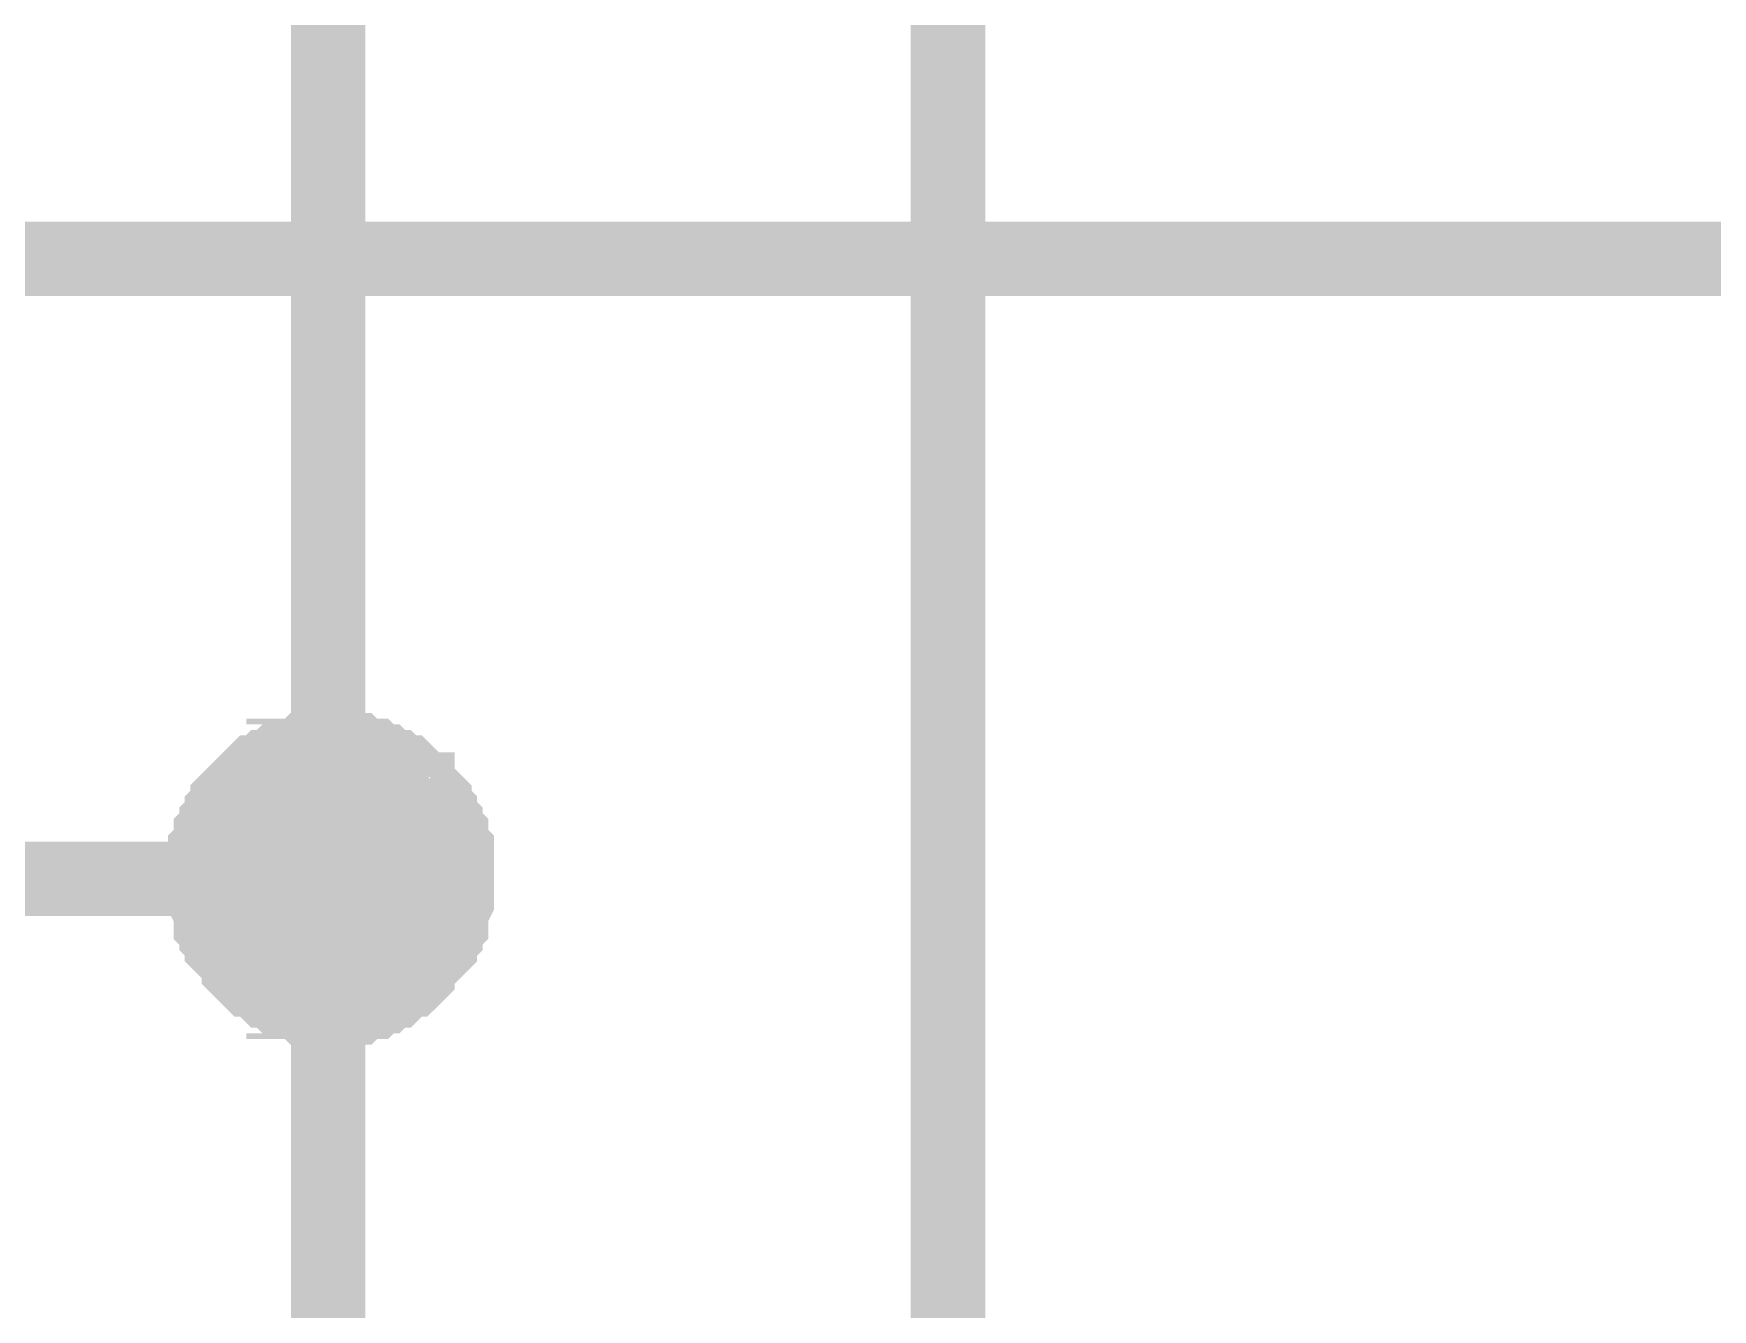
# Model space of a CAD drawing. Header units: millimetres. Extents: x 0 to 841, y 0 to 594.
# Drawn here: x 506.32 to 513.07, y 178.26 to 183.39 of the extents above; entities that cross this region are included whole.
import ezdxf

# ---------------------------------------------------------------- set-up
doc = ezdxf.new("R2010")
doc.units = ezdxf.units.MM
doc.layers.add('Sheet', color=255, linetype='Continuous')

msp = doc.modelspace()

# ---------------------------------------------------------------- linework, layer by layer
at = {"layer": 'Sheet'}
for points, const_width in [([(437.5006, 179.9877), (507.5015, 179.9877), (507.5015, 192.4975)], 0.2997), ([(509.9944, 187.4891), (509.9944, 172.4864), (512.5096, 172.4864)], 0.2997), ([(437.5006, 174.9794), (460.0033, 174.9794), (460.0033, 182.4807), (512.5096, 182.4807)], 0.2997), ([(515.0025, 182.4807), (512.5096, 182.4807)], 0.2997), ([(507.0075, 179.9877), (507.0075, 180.0102), (507.0075, 180.0327), (507.0075, 180.0776), (507.0075, 180.1), (507.0299, 180.1225), (507.0299, 180.145), (507.0299, 180.1674), (507.0524, 180.1899), (507.0524, 180.2123), (507.0749, 180.2348), (507.0749, 180.2573), (507.0973, 180.2797), (507.0973, 180.3022), (507.1198, 180.3246), (507.1422, 180.3471), (507.1422, 180.3471), (507.1647, 180.3696), (507.1871, 180.392), (507.2096, 180.4145), (507.2321, 180.4145), (507.2545, 180.4369), (507.277, 180.4369), (507.2994, 180.4594), (507.3219, 180.4594), (507.3219, 180.4819), (507.3668, 180.4819), (507.3893, 180.4819), (507.4117, 180.5043), (507.4342, 180.5043), (507.4566, 180.5043), (507.4791, 180.5043), (507.5015, 180.5043)], 0.2997), ([(507.0075, 179.9877), (507.0075, 180.0102), (507.0075, 180.0327), (507.0075, 180.0776), (507.0075, 180.1), (507.0299, 180.1225), (507.0299, 180.145), (507.0299, 180.1674), (507.0524, 180.1899), (507.0524, 180.2123), (507.0749, 180.2348), (507.0749, 180.2573), (507.0973, 180.2797), (507.0973, 180.3022), (507.1198, 180.3246), (507.1422, 180.3471), (507.1422, 180.3471), (507.1647, 180.3696), (507.1871, 180.392), (507.2096, 180.4145), (507.2321, 180.4145), (507.2545, 180.4369), (507.277, 180.4369), (507.2994, 180.4594), (507.3219, 180.4594), (507.3219, 180.4819), (507.3668, 180.4819), (507.3893, 180.4819), (507.4117, 180.5043), (507.4342, 180.5043), (507.4566, 180.5043), (507.4791, 180.5043), (507.5015, 180.5043)], 0.2997), ([(507.0075, 179.9877), (507.0075, 180.0102), (507.0075, 180.0327), (507.0075, 180.0776), (507.0075, 180.1), (507.0299, 180.1225), (507.0299, 180.145), (507.0299, 180.1674), (507.0524, 180.1899), (507.0524, 180.2123), (507.0749, 180.2348), (507.0749, 180.2573), (507.0973, 180.2797), (507.0973, 180.3022), (507.1198, 180.3246), (507.1422, 180.3471), (507.1422, 180.3471), (507.1647, 180.3696), (507.1871, 180.392), (507.2096, 180.4145), (507.2321, 180.4145), (507.2545, 180.4369), (507.277, 180.4369), (507.2994, 180.4594), (507.3219, 180.4594), (507.3219, 180.4819), (507.3668, 180.4819), (507.3893, 180.4819), (507.4117, 180.5043), (507.4342, 180.5043), (507.4566, 180.5043), (507.4791, 180.5043), (507.5015, 180.5043)], 0.2997), ([(507.0075, 179.9877), (507.0075, 180.0102), (507.0075, 180.0327), (507.0075, 180.0776), (507.0075, 180.1), (507.0299, 180.1225), (507.0299, 180.145), (507.0299, 180.1674), (507.0524, 180.1899), (507.0524, 180.2123), (507.0749, 180.2348), (507.0749, 180.2573), (507.0973, 180.2797), (507.0973, 180.3022), (507.1198, 180.3246), (507.1422, 180.3471), (507.1422, 180.3471), (507.1647, 180.3696), (507.1871, 180.392), (507.2096, 180.4145), (507.2321, 180.4145), (507.2545, 180.4369), (507.277, 180.4369), (507.2994, 180.4594), (507.3219, 180.4594), (507.3219, 180.4819), (507.3668, 180.4819), (507.3893, 180.4819), (507.4117, 180.5043), (507.4342, 180.5043), (507.4566, 180.5043), (507.4791, 180.5043), (507.5015, 180.5043)], 0.2997), ([(507.5015, 180.5043), (507.5015, 180.5043)], 0.2997), ([(507.5015, 180.5043), (507.524, 180.5043), (507.5465, 180.5043), (507.5914, 180.5043), (507.6138, 180.5043), (507.6363, 180.4819), (507.6588, 180.4819), (507.6812, 180.4819), (507.7037, 180.4594), (507.7261, 180.4594), (507.7486, 180.4369), (507.771, 180.4369), (507.7935, 180.4145), (507.816, 180.4145), (507.8384, 180.392), (507.8609, 180.3696), (507.8609, 180.3471), (507.8833, 180.3471), (507.9058, 180.3246), (507.9282, 180.3022), (507.9282, 180.2797), (507.9507, 180.2573), (507.9507, 180.2348), (507.9732, 180.2123), (507.9732, 180.1899), (507.9956, 180.1674), (507.9956, 180.145), (507.9956, 180.1225), (508.0181, 180.1), (508.0181, 180.0776), (508.0181, 180.0327), (508.0181, 180.0102), (508.0181, 179.9877)], 0.2997), ([(507.5015, 180.5043), (507.5015, 180.5043)], 0.2997), ([(507.5015, 180.5043), (507.524, 180.5043), (507.5465, 180.5043), (507.5914, 180.5043), (507.6138, 180.5043), (507.6363, 180.4819), (507.6588, 180.4819), (507.6812, 180.4819), (507.7037, 180.4594), (507.7261, 180.4594), (507.7486, 180.4369), (507.771, 180.4369), (507.7935, 180.4145), (507.816, 180.4145), (507.8384, 180.392), (507.8609, 180.3696), (507.8609, 180.3471), (507.8833, 180.3471), (507.9058, 180.3246), (507.9282, 180.3022), (507.9282, 180.2797), (507.9507, 180.2573), (507.9507, 180.2348), (507.9732, 180.2123), (507.9732, 180.1899), (507.9956, 180.1674), (507.9956, 180.145), (507.9956, 180.1225), (508.0181, 180.1), (508.0181, 180.0776), (508.0181, 180.0327), (508.0181, 180.0102), (508.0181, 179.9877)], 0.2997), ([(507.5015, 180.5043), (507.5015, 180.5043)], 0.2997), ([(507.5015, 180.5043), (507.524, 180.5043), (507.5465, 180.5043), (507.5914, 180.5043), (507.6138, 180.5043), (507.6363, 180.4819), (507.6588, 180.4819), (507.6812, 180.4819), (507.7037, 180.4594), (507.7261, 180.4594), (507.7486, 180.4369), (507.771, 180.4369), (507.7935, 180.4145), (507.816, 180.4145), (507.8384, 180.392), (507.8609, 180.3696), (507.8609, 180.3471), (507.8833, 180.3471), (507.9058, 180.3246), (507.9282, 180.3022), (507.9282, 180.2797), (507.9507, 180.2573), (507.9507, 180.2348), (507.9732, 180.2123), (507.9732, 180.1899), (507.9956, 180.1674), (507.9956, 180.145), (507.9956, 180.1225), (508.0181, 180.1), (508.0181, 180.0776), (508.0181, 180.0327), (508.0181, 180.0102), (508.0181, 179.9877)], 0.2997), ([(507.5015, 180.5043), (507.5015, 180.5043)], 0.2997), ([(507.5015, 180.5043), (507.524, 180.5043), (507.5465, 180.5043), (507.5914, 180.5043), (507.6138, 180.5043), (507.6363, 180.4819), (507.6588, 180.4819), (507.6812, 180.4819), (507.7037, 180.4594), (507.7261, 180.4594), (507.7486, 180.4369), (507.771, 180.4369), (507.7935, 180.4145), (507.816, 180.4145), (507.8384, 180.392), (507.8609, 180.3696), (507.8609, 180.3471), (507.8833, 180.3471), (507.9058, 180.3246), (507.9282, 180.3022), (507.9282, 180.2797), (507.9507, 180.2573), (507.9507, 180.2348), (507.9732, 180.2123), (507.9732, 180.1899), (507.9956, 180.1674), (507.9956, 180.145), (507.9956, 180.1225), (508.0181, 180.1), (508.0181, 180.0776), (508.0181, 180.0327), (508.0181, 180.0102), (508.0181, 179.9877)], 0.2997), ([(507.0075, 179.9877), (507.0075, 180.0102), (507.0075, 180.0327), (507.0075, 180.0776), (507.0075, 180.1), (507.0299, 180.1225), (507.0299, 180.145), (507.0299, 180.1674), (507.0524, 180.1899), (507.0524, 180.2123), (507.0749, 180.2348), (507.0749, 180.2573), (507.0973, 180.2797), (507.0973, 180.3022), (507.1198, 180.3246), (507.1422, 180.3471), (507.1422, 180.3471), (507.1647, 180.3696), (507.1871, 180.392), (507.2096, 180.4145), (507.2321, 180.4145), (507.2545, 180.4369), (507.277, 180.4369), (507.2994, 180.4594), (507.3219, 180.4594), (507.3219, 180.4819), (507.3668, 180.4819), (507.3893, 180.4819), (507.4117, 180.5043), (507.4342, 180.5043), (507.4566, 180.5043), (507.4791, 180.5043), (507.5015, 180.5043)], 0.0991), ([(507.0075, 179.9877), (507.0075, 180.0102), (507.0075, 180.0327), (507.0075, 180.0776), (507.0075, 180.1), (507.0299, 180.1225), (507.0299, 180.145), (507.0299, 180.1674), (507.0524, 180.1899), (507.0524, 180.2123), (507.0749, 180.2348), (507.0749, 180.2573), (507.0973, 180.2797), (507.0973, 180.3022), (507.1198, 180.3246), (507.1422, 180.3471), (507.1422, 180.3471), (507.1647, 180.3696), (507.1871, 180.392), (507.2096, 180.4145), (507.2321, 180.4145), (507.2545, 180.4369), (507.277, 180.4369), (507.2994, 180.4594), (507.3219, 180.4594), (507.3219, 180.4819), (507.3668, 180.4819), (507.3893, 180.4819), (507.4117, 180.5043), (507.4342, 180.5043), (507.4566, 180.5043), (507.4791, 180.5043), (507.5015, 180.5043)], 0.0991), ([(507.0075, 179.9877), (507.0075, 180.0102), (507.0075, 180.0327), (507.0075, 180.0776), (507.0075, 180.1), (507.0299, 180.1225), (507.0299, 180.145), (507.0299, 180.1674), (507.0524, 180.1899), (507.0524, 180.2123), (507.0749, 180.2348), (507.0749, 180.2573), (507.0973, 180.2797), (507.0973, 180.3022), (507.1198, 180.3246), (507.1422, 180.3471), (507.1422, 180.3471), (507.1647, 180.3696), (507.1871, 180.392), (507.2096, 180.4145), (507.2321, 180.4145), (507.2545, 180.4369), (507.277, 180.4369), (507.2994, 180.4594), (507.3219, 180.4594), (507.3219, 180.4819), (507.3668, 180.4819), (507.3893, 180.4819), (507.4117, 180.5043), (507.4342, 180.5043), (507.4566, 180.5043), (507.4791, 180.5043), (507.5015, 180.5043)], 0.0991), ([(507.0075, 179.9877), (507.0075, 180.0102), (507.0075, 180.0327), (507.0075, 180.0776), (507.0075, 180.1), (507.0299, 180.1225), (507.0299, 180.145), (507.0299, 180.1674), (507.0524, 180.1899), (507.0524, 180.2123), (507.0749, 180.2348), (507.0749, 180.2573), (507.0973, 180.2797), (507.0973, 180.3022), (507.1198, 180.3246), (507.1422, 180.3471), (507.1422, 180.3471), (507.1647, 180.3696), (507.1871, 180.392), (507.2096, 180.4145), (507.2321, 180.4145), (507.2545, 180.4369), (507.277, 180.4369), (507.2994, 180.4594), (507.3219, 180.4594), (507.3219, 180.4819), (507.3668, 180.4819), (507.3893, 180.4819), (507.4117, 180.5043), (507.4342, 180.5043), (507.4566, 180.5043), (507.4791, 180.5043), (507.5015, 180.5043)], 0.0991), ([(507.5015, 180.5043), (507.5015, 180.5043)], 0.0991), ([(507.5015, 180.5043), (507.524, 180.5043), (507.5465, 180.5043), (507.5914, 180.5043), (507.6138, 180.5043), (507.6363, 180.4819), (507.6588, 180.4819), (507.6812, 180.4819), (507.7037, 180.4594), (507.7261, 180.4594), (507.7486, 180.4369), (507.771, 180.4369), (507.7935, 180.4145), (507.816, 180.4145), (507.8384, 180.392), (507.8609, 180.3696), (507.8609, 180.3471), (507.8833, 180.3471), (507.9058, 180.3246), (507.9282, 180.3022), (507.9282, 180.2797), (507.9507, 180.2573), (507.9507, 180.2348), (507.9732, 180.2123), (507.9732, 180.1899), (507.9956, 180.1674), (507.9956, 180.145), (507.9956, 180.1225), (508.0181, 180.1), (508.0181, 180.0776), (508.0181, 180.0327), (508.0181, 180.0102), (508.0181, 179.9877)], 0.0991), ([(507.5015, 180.5043), (507.5015, 180.5043)], 0.0991), ([(507.5015, 180.5043), (507.524, 180.5043), (507.5465, 180.5043), (507.5914, 180.5043), (507.6138, 180.5043), (507.6363, 180.4819), (507.6588, 180.4819), (507.6812, 180.4819), (507.7037, 180.4594), (507.7261, 180.4594), (507.7486, 180.4369), (507.771, 180.4369), (507.7935, 180.4145), (507.816, 180.4145), (507.8384, 180.392), (507.8609, 180.3696), (507.8609, 180.3471), (507.8833, 180.3471), (507.9058, 180.3246), (507.9282, 180.3022), (507.9282, 180.2797), (507.9507, 180.2573), (507.9507, 180.2348), (507.9732, 180.2123), (507.9732, 180.1899), (507.9956, 180.1674), (507.9956, 180.145), (507.9956, 180.1225), (508.0181, 180.1), (508.0181, 180.0776), (508.0181, 180.0327), (508.0181, 180.0102), (508.0181, 179.9877)], 0.0991), ([(507.5015, 180.5043), (507.5015, 180.5043)], 0.0991), ([(507.5015, 180.5043), (507.524, 180.5043), (507.5465, 180.5043), (507.5914, 180.5043), (507.6138, 180.5043), (507.6363, 180.4819), (507.6588, 180.4819), (507.6812, 180.4819), (507.7037, 180.4594), (507.7261, 180.4594), (507.7486, 180.4369), (507.771, 180.4369), (507.7935, 180.4145), (507.816, 180.4145), (507.8384, 180.392), (507.8609, 180.3696), (507.8609, 180.3471), (507.8833, 180.3471), (507.9058, 180.3246), (507.9282, 180.3022), (507.9282, 180.2797), (507.9507, 180.2573), (507.9507, 180.2348), (507.9732, 180.2123), (507.9732, 180.1899), (507.9956, 180.1674), (507.9956, 180.145), (507.9956, 180.1225), (508.0181, 180.1), (508.0181, 180.0776), (508.0181, 180.0327), (508.0181, 180.0102), (508.0181, 179.9877)], 0.0991), ([(507.5015, 180.5043), (507.5015, 180.5043)], 0.0991), ([(507.5015, 180.5043), (507.524, 180.5043), (507.5465, 180.5043), (507.5914, 180.5043), (507.6138, 180.5043), (507.6363, 180.4819), (507.6588, 180.4819), (507.6812, 180.4819), (507.7037, 180.4594), (507.7261, 180.4594), (507.7486, 180.4369), (507.771, 180.4369), (507.7935, 180.4145), (507.816, 180.4145), (507.8384, 180.392), (507.8609, 180.3696), (507.8609, 180.3471), (507.8833, 180.3471), (507.9058, 180.3246), (507.9282, 180.3022), (507.9282, 180.2797), (507.9507, 180.2573), (507.9507, 180.2348), (507.9732, 180.2123), (507.9732, 180.1899), (507.9956, 180.1674), (507.9956, 180.145), (507.9956, 180.1225), (508.0181, 180.1), (508.0181, 180.0776), (508.0181, 180.0327), (508.0181, 180.0102), (508.0181, 179.9877)], 0.0991), ([(507.5015, 179.4712), (507.4791, 179.4712), (507.4566, 179.4712), (507.4342, 179.4712), (507.4117, 179.4712), (507.3893, 179.4936), (507.3668, 179.4936), (507.3219, 179.4936), (507.3219, 179.5161), (507.2994, 179.5161), (507.277, 179.5386), (507.2545, 179.5386), (507.2321, 179.561), (507.2096, 179.5835), (507.1871, 179.5835), (507.1647, 179.6059), (507.1422, 179.6284), (507.1422, 179.6509), (507.1198, 179.6733), (507.0973, 179.6958), (507.0973, 179.6958), (507.0749, 179.7182), (507.0749, 179.7407), (507.0524, 179.7632), (507.0524, 179.7856), (507.0299, 179.8081), (507.0299, 179.8305), (507.0299, 179.853), (507.0075, 179.8979), (507.0075, 179.9204), (507.0075, 179.9428), (507.0075, 179.9653), (507.0075, 179.9877)], 0.2997), ([(507.0075, 179.9877), (507.0075, 179.9877)], 0.2997), ([(507.5015, 179.4712), (507.4791, 179.4712), (507.4566, 179.4712), (507.4342, 179.4712), (507.4117, 179.4712), (507.3893, 179.4936), (507.3668, 179.4936), (507.3219, 179.4936), (507.3219, 179.5161), (507.2994, 179.5161), (507.277, 179.5386), (507.2545, 179.5386), (507.2321, 179.561), (507.2096, 179.5835), (507.1871, 179.5835), (507.1647, 179.6059), (507.1422, 179.6284), (507.1422, 179.6509), (507.1198, 179.6733), (507.0973, 179.6958), (507.0973, 179.6958), (507.0749, 179.7182), (507.0749, 179.7407), (507.0524, 179.7632), (507.0524, 179.7856), (507.0299, 179.8081), (507.0299, 179.8305), (507.0299, 179.853), (507.0075, 179.8979), (507.0075, 179.9204), (507.0075, 179.9428), (507.0075, 179.9653), (507.0075, 179.9877)], 0.2997), ([(507.0075, 179.9877), (507.0075, 179.9877)], 0.2997), ([(507.5015, 179.4712), (507.4791, 179.4712), (507.4566, 179.4712), (507.4342, 179.4712), (507.4117, 179.4712), (507.3893, 179.4936), (507.3668, 179.4936), (507.3219, 179.4936), (507.3219, 179.5161), (507.2994, 179.5161), (507.277, 179.5386), (507.2545, 179.5386), (507.2321, 179.561), (507.2096, 179.5835), (507.1871, 179.5835), (507.1647, 179.6059), (507.1422, 179.6284), (507.1422, 179.6509), (507.1198, 179.6733), (507.0973, 179.6958), (507.0973, 179.6958), (507.0749, 179.7182), (507.0749, 179.7407), (507.0524, 179.7632), (507.0524, 179.7856), (507.0299, 179.8081), (507.0299, 179.8305), (507.0299, 179.853), (507.0075, 179.8979), (507.0075, 179.9204), (507.0075, 179.9428), (507.0075, 179.9653), (507.0075, 179.9877)], 0.2997), ([(507.0075, 179.9877), (507.0075, 179.9877)], 0.2997), ([(507.5015, 179.4712), (507.4791, 179.4712), (507.4566, 179.4712), (507.4342, 179.4712), (507.4117, 179.4712), (507.3893, 179.4936), (507.3668, 179.4936), (507.3219, 179.4936), (507.3219, 179.5161), (507.2994, 179.5161), (507.277, 179.5386), (507.2545, 179.5386), (507.2321, 179.561), (507.2096, 179.5835), (507.1871, 179.5835), (507.1647, 179.6059), (507.1422, 179.6284), (507.1422, 179.6509), (507.1198, 179.6733), (507.0973, 179.6958), (507.0973, 179.6958), (507.0749, 179.7182), (507.0749, 179.7407), (507.0524, 179.7632), (507.0524, 179.7856), (507.0299, 179.8081), (507.0299, 179.8305), (507.0299, 179.853), (507.0075, 179.8979), (507.0075, 179.9204), (507.0075, 179.9428), (507.0075, 179.9653), (507.0075, 179.9877)], 0.2997), ([(507.0075, 179.9877), (507.0075, 179.9877)], 0.2997), ([(507.5015, 177.4948), (507.5015, 179.9877)], 0.2997), ([(508.0181, 179.9877), (508.0181, 179.9653), (508.0181, 179.9428), (508.0181, 179.9204), (508.0181, 179.8979), (507.9956, 179.853), (507.9956, 179.8305), (507.9956, 179.8081), (507.9732, 179.7856), (507.9732, 179.7632), (507.9507, 179.7407), (507.9507, 179.7182), (507.9282, 179.6958), (507.9282, 179.6958), (507.9058, 179.6733), (507.8833, 179.6509), (507.8609, 179.6284), (507.8609, 179.6059), (507.8384, 179.5835), (507.816, 179.5835), (507.7935, 179.561), (507.771, 179.5386), (507.7486, 179.5386), (507.7261, 179.5161), (507.7037, 179.5161), (507.6812, 179.4936), (507.6588, 179.4936), (507.6363, 179.4936), (507.6138, 179.4712), (507.5914, 179.4712), (507.5465, 179.4712), (507.524, 179.4712), (507.5015, 179.4712)], 0.2997), ([(508.0181, 179.9877), (508.0181, 179.9653), (508.0181, 179.9428), (508.0181, 179.9204), (508.0181, 179.8979), (507.9956, 179.853), (507.9956, 179.8305), (507.9956, 179.8081), (507.9732, 179.7856), (507.9732, 179.7632), (507.9507, 179.7407), (507.9507, 179.7182), (507.9282, 179.6958), (507.9282, 179.6958), (507.9058, 179.6733), (507.8833, 179.6509), (507.8609, 179.6284), (507.8609, 179.6059), (507.8384, 179.5835), (507.816, 179.5835), (507.7935, 179.561), (507.771, 179.5386), (507.7486, 179.5386), (507.7261, 179.5161), (507.7037, 179.5161), (507.6812, 179.4936), (507.6588, 179.4936), (507.6363, 179.4936), (507.6138, 179.4712), (507.5914, 179.4712), (507.5465, 179.4712), (507.524, 179.4712), (507.5015, 179.4712)], 0.2997), ([(508.0181, 179.9877), (508.0181, 179.9653), (508.0181, 179.9428), (508.0181, 179.9204), (508.0181, 179.8979), (507.9956, 179.853), (507.9956, 179.8305), (507.9956, 179.8081), (507.9732, 179.7856), (507.9732, 179.7632), (507.9507, 179.7407), (507.9507, 179.7182), (507.9282, 179.6958), (507.9282, 179.6958), (507.9058, 179.6733), (507.8833, 179.6509), (507.8609, 179.6284), (507.8609, 179.6059), (507.8384, 179.5835), (507.816, 179.5835), (507.7935, 179.561), (507.771, 179.5386), (507.7486, 179.5386), (507.7261, 179.5161), (507.7037, 179.5161), (507.6812, 179.4936), (507.6588, 179.4936), (507.6363, 179.4936), (507.6138, 179.4712), (507.5914, 179.4712), (507.5465, 179.4712), (507.524, 179.4712), (507.5015, 179.4712)], 0.2997), ([(508.0181, 179.9877), (508.0181, 179.9653), (508.0181, 179.9428), (508.0181, 179.9204), (508.0181, 179.8979), (507.9956, 179.853), (507.9956, 179.8305), (507.9956, 179.8081), (507.9732, 179.7856), (507.9732, 179.7632), (507.9507, 179.7407), (507.9507, 179.7182), (507.9282, 179.6958), (507.9282, 179.6958), (507.9058, 179.6733), (507.8833, 179.6509), (507.8609, 179.6284), (507.8609, 179.6059), (507.8384, 179.5835), (507.816, 179.5835), (507.7935, 179.561), (507.771, 179.5386), (507.7486, 179.5386), (507.7261, 179.5161), (507.7037, 179.5161), (507.6812, 179.4936), (507.6588, 179.4936), (507.6363, 179.4936), (507.6138, 179.4712), (507.5914, 179.4712), (507.5465, 179.4712), (507.524, 179.4712), (507.5015, 179.4712)], 0.2997), ([(508.0181, 179.9877), (508.0181, 179.9877), (508.0181, 179.9877), (508.0181, 179.9877), (508.0181, 179.9877), (508.0181, 179.9877), (508.0181, 179.9877), (508.0181, 179.9877), (508.0181, 179.9877), (508.0181, 179.9877), (508.0181, 179.9877), (508.0181, 179.9877), (508.0181, 179.9877), (508.0181, 179.9877), (508.0181, 179.9877), (508.0181, 179.9877), (508.0181, 179.9877), (508.0181, 179.9877), (508.0181, 179.9877), (508.0181, 179.9877), (508.0181, 179.9877), (508.0181, 179.9877), (508.0181, 179.9877), (508.0181, 179.9877), (508.0181, 179.9877), (508.0181, 179.9877), (508.0181, 179.9877), (508.0181, 179.9877), (508.0181, 179.9877), (508.0181, 179.9877), (508.0181, 179.9877), (508.0181, 179.9877), (508.0181, 179.9877)], 0.2997), ([(508.0181, 179.9877), (508.0181, 179.9877)], 0.2997), ([(508.0181, 179.9877), (508.0181, 179.9877), (508.0181, 179.9877), (508.0181, 179.9877), (508.0181, 179.9877), (508.0181, 179.9877), (508.0181, 179.9877), (508.0181, 179.9877), (508.0181, 179.9877), (508.0181, 179.9877), (508.0181, 179.9877), (508.0181, 179.9877), (508.0181, 179.9877), (508.0181, 179.9877), (508.0181, 179.9877), (508.0181, 179.9877), (508.0181, 179.9877), (508.0181, 179.9877), (508.0181, 179.9877), (508.0181, 179.9877), (508.0181, 179.9877), (508.0181, 179.9877), (508.0181, 179.9877), (508.0181, 179.9877), (508.0181, 179.9877), (508.0181, 179.9877), (508.0181, 179.9877), (508.0181, 179.9877), (508.0181, 179.9877), (508.0181, 179.9877), (508.0181, 179.9877), (508.0181, 179.9877), (508.0181, 179.9877)], 0.2997), ([(508.0181, 179.9877), (508.0181, 179.9877)], 0.2997), ([(508.0181, 179.9877), (508.0181, 179.9877), (508.0181, 179.9877), (508.0181, 179.9877), (508.0181, 179.9877), (508.0181, 179.9877), (508.0181, 179.9877), (508.0181, 179.9877), (508.0181, 179.9877), (508.0181, 179.9877), (508.0181, 179.9877), (508.0181, 179.9877), (508.0181, 179.9877), (508.0181, 179.9877), (508.0181, 179.9877), (508.0181, 179.9877), (508.0181, 179.9877), (508.0181, 179.9877), (508.0181, 179.9877), (508.0181, 179.9877), (508.0181, 179.9877), (508.0181, 179.9877), (508.0181, 179.9877), (508.0181, 179.9877), (508.0181, 179.9877), (508.0181, 179.9877), (508.0181, 179.9877), (508.0181, 179.9877), (508.0181, 179.9877), (508.0181, 179.9877), (508.0181, 179.9877), (508.0181, 179.9877), (508.0181, 179.9877)], 0.2997), ([(508.0181, 179.9877), (508.0181, 179.9877)], 0.2997), ([(508.0181, 179.9877), (508.0181, 179.9877), (508.0181, 179.9877), (508.0181, 179.9877), (508.0181, 179.9877), (508.0181, 179.9877), (508.0181, 179.9877), (508.0181, 179.9877), (508.0181, 179.9877), (508.0181, 179.9877), (508.0181, 179.9877), (508.0181, 179.9877), (508.0181, 179.9877), (508.0181, 179.9877), (508.0181, 179.9877), (508.0181, 179.9877), (508.0181, 179.9877), (508.0181, 179.9877), (508.0181, 179.9877), (508.0181, 179.9877), (508.0181, 179.9877), (508.0181, 179.9877), (508.0181, 179.9877), (508.0181, 179.9877), (508.0181, 179.9877), (508.0181, 179.9877), (508.0181, 179.9877), (508.0181, 179.9877), (508.0181, 179.9877), (508.0181, 179.9877), (508.0181, 179.9877), (508.0181, 179.9877), (508.0181, 179.9877)], 0.2997), ([(508.0181, 179.9877), (508.0181, 179.9877)], 0.2997), ([(507.5015, 179.4712), (507.4791, 179.4712), (507.4566, 179.4712), (507.4342, 179.4712), (507.4117, 179.4712), (507.3893, 179.4936), (507.3668, 179.4936), (507.3219, 179.4936), (507.3219, 179.5161), (507.2994, 179.5161), (507.277, 179.5386), (507.2545, 179.5386), (507.2321, 179.561), (507.2096, 179.5835), (507.1871, 179.5835), (507.1647, 179.6059), (507.1422, 179.6284), (507.1422, 179.6509), (507.1198, 179.6733), (507.0973, 179.6958), (507.0973, 179.6958), (507.0749, 179.7182), (507.0749, 179.7407), (507.0524, 179.7632), (507.0524, 179.7856), (507.0299, 179.8081), (507.0299, 179.8305), (507.0299, 179.853), (507.0075, 179.8979), (507.0075, 179.9204), (507.0075, 179.9428), (507.0075, 179.9653), (507.0075, 179.9877)], 0.0991), ([(507.0075, 179.9877), (507.0075, 179.9877)], 0.0991), ([(507.5015, 179.4712), (507.4791, 179.4712), (507.4566, 179.4712), (507.4342, 179.4712), (507.4117, 179.4712), (507.3893, 179.4936), (507.3668, 179.4936), (507.3219, 179.4936), (507.3219, 179.5161), (507.2994, 179.5161), (507.277, 179.5386), (507.2545, 179.5386), (507.2321, 179.561), (507.2096, 179.5835), (507.1871, 179.5835), (507.1647, 179.6059), (507.1422, 179.6284), (507.1422, 179.6509), (507.1198, 179.6733), (507.0973, 179.6958), (507.0973, 179.6958), (507.0749, 179.7182), (507.0749, 179.7407), (507.0524, 179.7632), (507.0524, 179.7856), (507.0299, 179.8081), (507.0299, 179.8305), (507.0299, 179.853), (507.0075, 179.8979), (507.0075, 179.9204), (507.0075, 179.9428), (507.0075, 179.9653), (507.0075, 179.9877)], 0.0991), ([(507.0075, 179.9877), (507.0075, 179.9877)], 0.0991), ([(507.5015, 179.4712), (507.4791, 179.4712), (507.4566, 179.4712), (507.4342, 179.4712), (507.4117, 179.4712), (507.3893, 179.4936), (507.3668, 179.4936), (507.3219, 179.4936), (507.3219, 179.5161), (507.2994, 179.5161), (507.277, 179.5386), (507.2545, 179.5386), (507.2321, 179.561), (507.2096, 179.5835), (507.1871, 179.5835), (507.1647, 179.6059), (507.1422, 179.6284), (507.1422, 179.6509), (507.1198, 179.6733), (507.0973, 179.6958), (507.0973, 179.6958), (507.0749, 179.7182), (507.0749, 179.7407), (507.0524, 179.7632), (507.0524, 179.7856), (507.0299, 179.8081), (507.0299, 179.8305), (507.0299, 179.853), (507.0075, 179.8979), (507.0075, 179.9204), (507.0075, 179.9428), (507.0075, 179.9653), (507.0075, 179.9877)], 0.0991), ([(507.0075, 179.9877), (507.0075, 179.9877)], 0.0991), ([(507.5015, 179.4712), (507.4791, 179.4712), (507.4566, 179.4712), (507.4342, 179.4712), (507.4117, 179.4712), (507.3893, 179.4936), (507.3668, 179.4936), (507.3219, 179.4936), (507.3219, 179.5161), (507.2994, 179.5161), (507.277, 179.5386), (507.2545, 179.5386), (507.2321, 179.561), (507.2096, 179.5835), (507.1871, 179.5835), (507.1647, 179.6059), (507.1422, 179.6284), (507.1422, 179.6509), (507.1198, 179.6733), (507.0973, 179.6958), (507.0973, 179.6958), (507.0749, 179.7182), (507.0749, 179.7407), (507.0524, 179.7632), (507.0524, 179.7856), (507.0299, 179.8081), (507.0299, 179.8305), (507.0299, 179.853), (507.0075, 179.8979), (507.0075, 179.9204), (507.0075, 179.9428), (507.0075, 179.9653), (507.0075, 179.9877)], 0.0991), ([(507.0075, 179.9877), (507.0075, 179.9877)], 0.0991), ([(508.0181, 179.9877), (508.0181, 179.9653), (508.0181, 179.9428), (508.0181, 179.9204), (508.0181, 179.8979), (507.9956, 179.853), (507.9956, 179.8305), (507.9956, 179.8081), (507.9732, 179.7856), (507.9732, 179.7632), (507.9507, 179.7407), (507.9507, 179.7182), (507.9282, 179.6958), (507.9282, 179.6958), (507.9058, 179.6733), (507.8833, 179.6509), (507.8609, 179.6284), (507.8609, 179.6059), (507.8384, 179.5835), (507.816, 179.5835), (507.7935, 179.561), (507.771, 179.5386), (507.7486, 179.5386), (507.7261, 179.5161), (507.7037, 179.5161), (507.6812, 179.4936), (507.6588, 179.4936), (507.6363, 179.4936), (507.6138, 179.4712), (507.5914, 179.4712), (507.5465, 179.4712), (507.524, 179.4712), (507.5015, 179.4712)], 0.0991), ([(508.0181, 179.9877), (508.0181, 179.9653), (508.0181, 179.9428), (508.0181, 179.9204), (508.0181, 179.8979), (507.9956, 179.853), (507.9956, 179.8305), (507.9956, 179.8081), (507.9732, 179.7856), (507.9732, 179.7632), (507.9507, 179.7407), (507.9507, 179.7182), (507.9282, 179.6958), (507.9282, 179.6958), (507.9058, 179.6733), (507.8833, 179.6509), (507.8609, 179.6284), (507.8609, 179.6059), (507.8384, 179.5835), (507.816, 179.5835), (507.7935, 179.561), (507.771, 179.5386), (507.7486, 179.5386), (507.7261, 179.5161), (507.7037, 179.5161), (507.6812, 179.4936), (507.6588, 179.4936), (507.6363, 179.4936), (507.6138, 179.4712), (507.5914, 179.4712), (507.5465, 179.4712), (507.524, 179.4712), (507.5015, 179.4712)], 0.0991), ([(508.0181, 179.9877), (508.0181, 179.9653), (508.0181, 179.9428), (508.0181, 179.9204), (508.0181, 179.8979), (507.9956, 179.853), (507.9956, 179.8305), (507.9956, 179.8081), (507.9732, 179.7856), (507.9732, 179.7632), (507.9507, 179.7407), (507.9507, 179.7182), (507.9282, 179.6958), (507.9282, 179.6958), (507.9058, 179.6733), (507.8833, 179.6509), (507.8609, 179.6284), (507.8609, 179.6059), (507.8384, 179.5835), (507.816, 179.5835), (507.7935, 179.561), (507.771, 179.5386), (507.7486, 179.5386), (507.7261, 179.5161), (507.7037, 179.5161), (507.6812, 179.4936), (507.6588, 179.4936), (507.6363, 179.4936), (507.6138, 179.4712), (507.5914, 179.4712), (507.5465, 179.4712), (507.524, 179.4712), (507.5015, 179.4712)], 0.0991), ([(508.0181, 179.9877), (508.0181, 179.9653), (508.0181, 179.9428), (508.0181, 179.9204), (508.0181, 179.8979), (507.9956, 179.853), (507.9956, 179.8305), (507.9956, 179.8081), (507.9732, 179.7856), (507.9732, 179.7632), (507.9507, 179.7407), (507.9507, 179.7182), (507.9282, 179.6958), (507.9282, 179.6958), (507.9058, 179.6733), (507.8833, 179.6509), (507.8609, 179.6284), (507.8609, 179.6059), (507.8384, 179.5835), (507.816, 179.5835), (507.7935, 179.561), (507.771, 179.5386), (507.7486, 179.5386), (507.7261, 179.5161), (507.7037, 179.5161), (507.6812, 179.4936), (507.6588, 179.4936), (507.6363, 179.4936), (507.6138, 179.4712), (507.5914, 179.4712), (507.5465, 179.4712), (507.524, 179.4712), (507.5015, 179.4712)], 0.0991), ([(508.0181, 179.9877), (508.0181, 179.9877), (508.0181, 179.9877), (508.0181, 179.9877), (508.0181, 179.9877), (508.0181, 179.9877), (508.0181, 179.9877), (508.0181, 179.9877), (508.0181, 179.9877), (508.0181, 179.9877), (508.0181, 179.9877), (508.0181, 179.9877), (508.0181, 179.9877), (508.0181, 179.9877), (508.0181, 179.9877), (508.0181, 179.9877), (508.0181, 179.9877), (508.0181, 179.9877), (508.0181, 179.9877), (508.0181, 179.9877), (508.0181, 179.9877), (508.0181, 179.9877), (508.0181, 179.9877), (508.0181, 179.9877), (508.0181, 179.9877), (508.0181, 179.9877), (508.0181, 179.9877), (508.0181, 179.9877), (508.0181, 179.9877), (508.0181, 179.9877), (508.0181, 179.9877), (508.0181, 179.9877), (508.0181, 179.9877)], 0.0991), ([(508.0181, 179.9877), (508.0181, 179.9877)], 0.0991), ([(508.0181, 179.9877), (508.0181, 179.9877), (508.0181, 179.9877), (508.0181, 179.9877), (508.0181, 179.9877), (508.0181, 179.9877), (508.0181, 179.9877), (508.0181, 179.9877), (508.0181, 179.9877), (508.0181, 179.9877), (508.0181, 179.9877), (508.0181, 179.9877), (508.0181, 179.9877), (508.0181, 179.9877), (508.0181, 179.9877), (508.0181, 179.9877), (508.0181, 179.9877), (508.0181, 179.9877), (508.0181, 179.9877), (508.0181, 179.9877), (508.0181, 179.9877), (508.0181, 179.9877), (508.0181, 179.9877), (508.0181, 179.9877), (508.0181, 179.9877), (508.0181, 179.9877), (508.0181, 179.9877), (508.0181, 179.9877), (508.0181, 179.9877), (508.0181, 179.9877), (508.0181, 179.9877), (508.0181, 179.9877), (508.0181, 179.9877)], 0.0991), ([(508.0181, 179.9877), (508.0181, 179.9877)], 0.0991), ([(508.0181, 179.9877), (508.0181, 179.9877), (508.0181, 179.9877), (508.0181, 179.9877), (508.0181, 179.9877), (508.0181, 179.9877), (508.0181, 179.9877), (508.0181, 179.9877), (508.0181, 179.9877), (508.0181, 179.9877), (508.0181, 179.9877), (508.0181, 179.9877), (508.0181, 179.9877), (508.0181, 179.9877), (508.0181, 179.9877), (508.0181, 179.9877), (508.0181, 179.9877), (508.0181, 179.9877), (508.0181, 179.9877), (508.0181, 179.9877), (508.0181, 179.9877), (508.0181, 179.9877), (508.0181, 179.9877), (508.0181, 179.9877), (508.0181, 179.9877), (508.0181, 179.9877), (508.0181, 179.9877), (508.0181, 179.9877), (508.0181, 179.9877), (508.0181, 179.9877), (508.0181, 179.9877), (508.0181, 179.9877), (508.0181, 179.9877)], 0.0991), ([(508.0181, 179.9877), (508.0181, 179.9877)], 0.0991), ([(508.0181, 179.9877), (508.0181, 179.9877), (508.0181, 179.9877), (508.0181, 179.9877), (508.0181, 179.9877), (508.0181, 179.9877), (508.0181, 179.9877), (508.0181, 179.9877), (508.0181, 179.9877), (508.0181, 179.9877), (508.0181, 179.9877), (508.0181, 179.9877), (508.0181, 179.9877), (508.0181, 179.9877), (508.0181, 179.9877), (508.0181, 179.9877), (508.0181, 179.9877), (508.0181, 179.9877), (508.0181, 179.9877), (508.0181, 179.9877), (508.0181, 179.9877), (508.0181, 179.9877), (508.0181, 179.9877), (508.0181, 179.9877), (508.0181, 179.9877), (508.0181, 179.9877), (508.0181, 179.9877), (508.0181, 179.9877), (508.0181, 179.9877), (508.0181, 179.9877), (508.0181, 179.9877), (508.0181, 179.9877), (508.0181, 179.9877)], 0.0991), ([(508.0181, 179.9877), (508.0181, 179.9877)], 0.0991)]:
    msp.add_lwpolyline(points, dxfattribs=dict(at, const_width=const_width))
at = {"layer": 'Sheet', "const_width": 0.508}
msp.add_lwpolyline([(507.246, 180, 1), (507.754, 180, 1)], format="xyb", close=True, dxfattribs=at)

doc.saveas('drawing.dxf')
